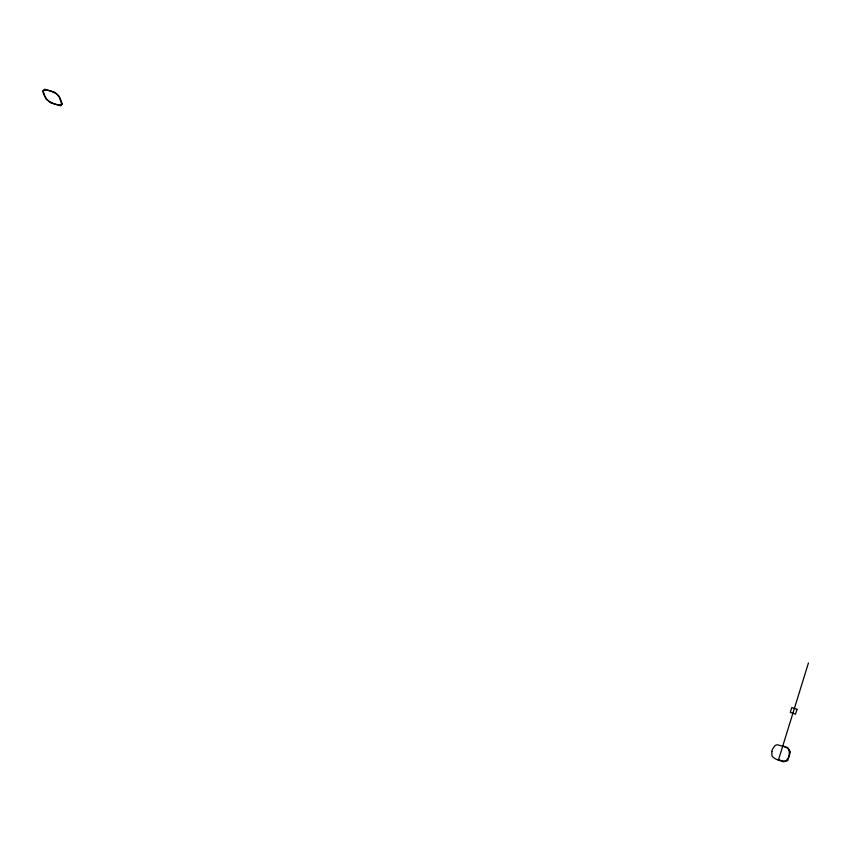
<?xml version="1.0" encoding="UTF-8"?>
<svg xmlns="http://www.w3.org/2000/svg" width="851" height="851" viewBox="0 0 851 851"><rect width="100%" height="100%" fill="white"/><g stroke="black" fill="none" stroke-linecap="round" stroke-linejoin="round"><path stroke-width="1.28" d="M771.846 751.603L771.91 755.465A4.532 4.181 33.9 0 0 772.836 757.018L775.229 758.762A22.583 20.764 32.6 0 0 777.537 759.72M808.45 662.94L778.431 760.049L783.25 761.773L787.728 760.656L790.409 751.88L787.611 747.603L777.452 744.785A5.266 4.851 33.4 0 0 774.942 745.721L772.868 748.508A16.339 15.031 34.2 0 0 771.846 751.603M782.803 745.902L783.409 746.114A29.349 27.104 35.6 0 1 784.877 746.678L787.515 748.231A5.34 4.915 33.8 0 1 789.239 750.795M777.537 759.73L784.622 761.23A4.542 4.181 34.2 0 0 786.228 760.571L788.441 757.518A16.424 15.158 33.5 0 0 789.271 754.826L789.228 750.805M60.304 99.195L61.612 104.301A5.563 2.447 32.8 0 1 60.783 104.928L57.208 104.652A20.413 8.999 33.1 0 1 54.124 103.737L49.571 101.599A6.563 2.872 32.9 0 1 46.731 99.195L45.092 96.78A35.88 15.946 32.7 0 1 44.507 95.567L43.241 91.185A6.51 2.861 33 0 1 44.433 90.132L47.72 90.334A19.967 8.755 32.8 0 1 51.337 91.365L55.751 93.472A5.595 2.468 33 0 1 57.485 94.865L59.336 97.269A28.009 12.212 33.1 0 1 60.293 99.195M796.993 709.33L795.494 714.191L790.292 712.372L791.792 707.521L796.993 709.33M62.304 103.758L60.783 105.864L50.741 102.886L46.018 98.929L42.55 91.217L44.635 89.227L54.794 92.227L58.942 96.057L62.304 103.758"/></g></svg>
